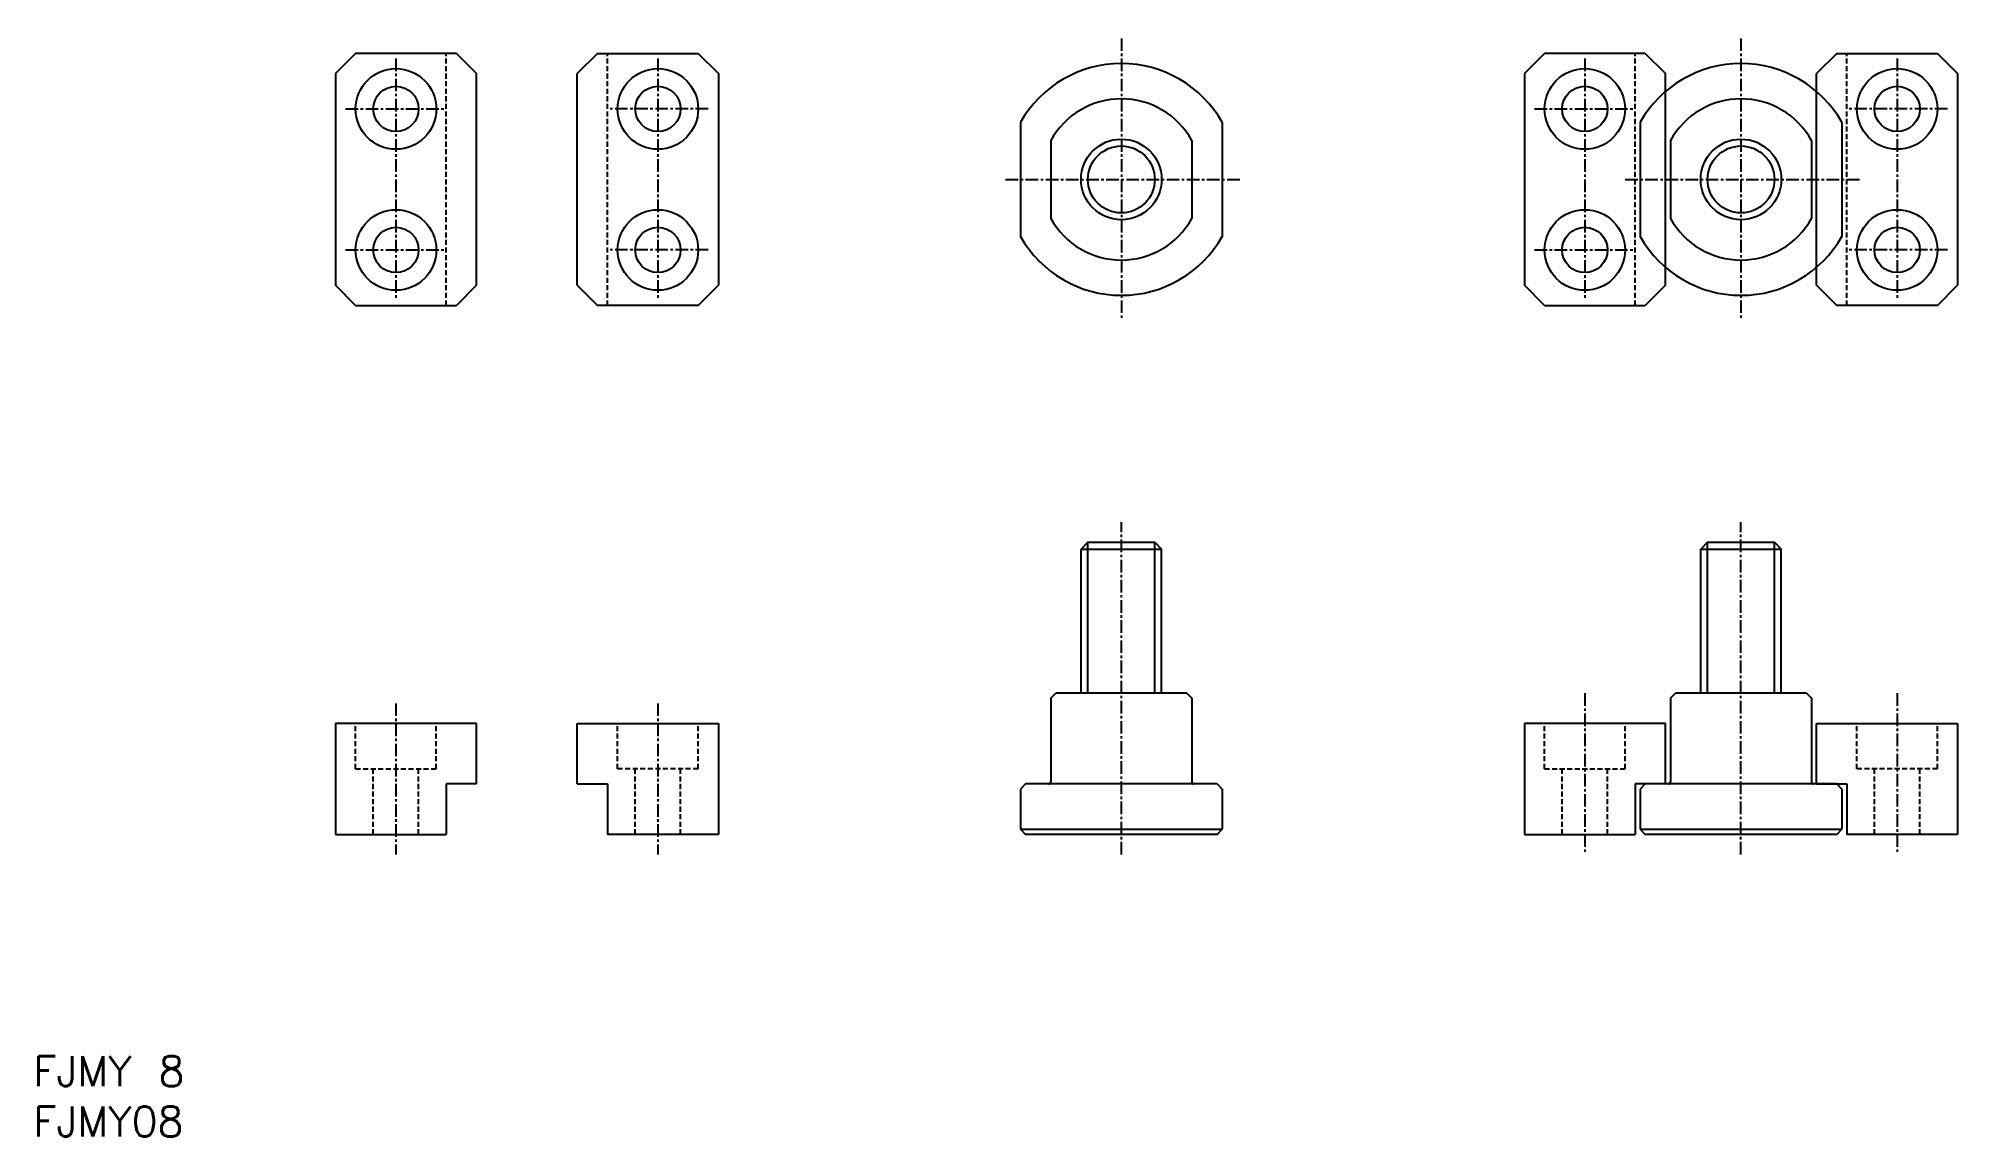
# Model space of a CAD drawing. Extents: x 1 to 191, y 0 to 109.
import ezdxf

# ---------------------------------------------------------------- set-up
doc = ezdxf.new("R2010")
doc.units = 0
doc.linetypes.add('CENTER', pattern=[2, 1.25, -0.25, 0.25, -0.25])
doc.linetypes.add('DASHED', pattern=[0.75, 0.5, -0.25])
doc.layers.get('0').update_dxf_attribs({"linetype": 'CONTINUOUS'})
doc.layers.add('CENTER', color=1, linetype='CENTER')
doc.styles.get("Standard").update_dxf_attribs({"font": 'txt.shx'})

# ---------------------------------------------------------------- blocks, each defined once
blk = doc.blocks.new('*U22')
at = {"color": 7, "linetype": 'CONTINUOUS'}
blk.add_text('FJMY08', height=3, dxfattribs=at).set_placement((0, 0))
blk = doc.blocks.new('*U23')
at = {"color": 7, "linetype": 'CONTINUOUS'}
blk.add_text('FJMY 8', height=3, dxfattribs=at).set_placement((0, 5))

msp = doc.modelspace()

# ---------------------------------------------------------------- linework, layer by layer
at = {"color": 7, "linetype": 'CONTINUOUS'}
for p, q in [((32, 107.5), (30, 105.5)), ((42, 107.5), (32, 107.5)), ((42, 107.5), (44, 105.5)), ((56, 107.5), (54, 105.5)), ((56, 107.5), (66, 107.5)), ((66, 107.5), (68, 105.5)), ((150, 107.5), (148, 105.5)), ((160, 107.5), (150, 107.5)), ((160, 107.5), (162, 105.5)), ((179, 107.5), (177, 105.5)), ((179, 107.5), (189, 107.5)), ((189, 107.5), (191, 105.5)), ((30, 105.5), (30, 84.5)), ((44, 84.5), (44, 105.5)), ((54, 84.5), (54, 105.5)), ((68, 105.5), (68, 84.5)), ((148, 105.5), (148, 84.5)), ((162, 84.5), (162, 105.5)), ((177, 84.5), (177, 105.5)), ((191, 105.5), (191, 84.5)), ((98, 100.68), (98, 89.32)), ((118, 100.68), (118, 89.32)), ((159.5, 100.68), (159.5, 89.32)), ((179.5, 100.68), (179.5, 89.32)), ((101, 98.87), (101, 91.13)), ((115, 98.87), (115, 91.13)), ((162.5, 98.87), (162.5, 91.13)), ((176.5, 98.87), (176.5, 91.13)), ((32, 82.5), (30, 84.5)), ((44, 84.5), (42, 82.5)), ((54, 84.5), (56, 82.5)), ((66, 82.5), (68, 84.5)), ((150, 82.5), (148, 84.5)), ((162, 84.5), (160, 82.5)), ((177, 84.5), (179, 82.5)), ((189, 82.5), (191, 84.5)), ((32, 82.5), (42, 82.5)), ((66, 82.5), (56, 82.5)), ((150, 82.5), (160, 82.5)), ((189, 82.5), (179, 82.5)), ((104.68, 59), (104, 58.32)), ((104, 44), (104, 58.32)), ((104, 58.32), (112, 58.32)), ((104.68, 59), (111.32, 59)), ((111.32, 59), (112, 58.32)), ((112, 44), (112, 58.32)), ((166.18, 59), (165.5, 58.32)), ((165.5, 44), (165.5, 58.32)), ((165.5, 58.32), (173.5, 58.32)), ((166.18, 59), (172.82, 59)), ((172.82, 59), (173.5, 58.32)), ((173.5, 44), (173.5, 58.32)), ((101, 43.5), (101.5, 44)), ((114.5, 44), (101.5, 44)), ((114.5, 44), (115, 43.5)), ((162.5, 43.5), (163, 44)), ((176, 44), (163, 44)), ((176, 44), (176.5, 43.5)), ((101, 43.5), (101, 35.2)), ((115, 43.5), (115, 35.2)), ((162.5, 43.5), (162.5, 35.2)), ((176.5, 43.5), (176.5, 35.2)), ((44, 41), (30, 41)), ((30, 41), (30, 30)), ((44, 35), (44, 41)), ((54, 35), (54, 41)), ((54, 41), (68, 41)), ((68, 41), (68, 30)), ((162, 41), (148, 41)), ((148, 41), (148, 30)), ((162, 35), (162, 41)), ((177, 35), (177, 41)), ((177, 41), (191, 41)), ((191, 41), (191, 30)), ((41, 35), (41, 30)), ((44, 35), (41, 35)), ((54, 35), (57, 35)), ((57, 35), (57, 30)), ((98.5, 35), (98, 34.5)), ((98, 34.5), (98, 30.5)), ((117.5, 35), (98.5, 35)), ((117.5, 35), (118, 34.5)), ((118, 34.5), (118, 30.5)), ((159, 35), (159, 30)), ((162, 35), (159, 35)), ((160, 35), (159.5, 34.5)), ((159.5, 34.5), (159.5, 30.5)), ((179, 35), (160, 35)), ((177, 35), (180, 35)), ((179, 35), (179.5, 34.5)), ((179.5, 34.5), (179.5, 30.5)), ((180, 35), (180, 30)), ((98, 30.5), (98.5, 30)), ((98, 30.5), (118, 30.5)), ((117.5, 30), (118, 30.5)), ((159.5, 30.5), (160, 30)), ((159.5, 30.5), (179.5, 30.5)), ((179, 30), (179.5, 30.5)), ((30, 30), (41, 30)), ((68, 30), (57, 30)), ((117.5, 30), (98.5, 30)), ((148, 30), (159, 30)), ((179, 30), (160, 30)), ((191, 30), (180, 30))]:
    msp.add_line(p, q, dxfattribs=at)
at = {"color": 3, "linetype": 'DASHED'}
for p, q in [((41, 82.5), (41, 107.5)), ((57, 82.5), (57, 107.5)), ((159, 82.5), (159, 107.5)), ((180, 82.5), (180, 107.5)), ((32, 36.5), (32, 41)), ((40, 36.5), (40, 41)), ((58, 36.5), (58, 41)), ((66, 36.5), (66, 41)), ((150, 36.5), (150, 41)), ((158, 36.5), (158, 41)), ((181, 36.5), (181, 41)), ((189, 36.5), (189, 41)), ((32, 36.5), (40, 36.5)), ((33.75, 30), (33.75, 36.5)), ((38.25, 30), (38.25, 36.5)), ((66, 36.5), (58, 36.5)), ((59.75, 30), (59.75, 36.5)), ((64.25, 30), (64.25, 36.5)), ((150, 36.5), (158, 36.5)), ((151.75, 30), (151.75, 36.5)), ((156.25, 30), (156.25, 36.5)), ((189, 36.5), (181, 36.5)), ((182.75, 30), (182.75, 36.5)), ((187.25, 30), (187.25, 36.5))]:
    msp.add_line(p, q, dxfattribs=at)
at = {"color": 3, "linetype": 'CONTINUOUS'}
for p, q in [((104.68, 44), (104.68, 59)), ((111.32, 44), (111.32, 59)), ((166.18, 44), (166.18, 59)), ((172.82, 44), (172.82, 59))]:
    msp.add_line(p, q, dxfattribs=at)
at = {"color": 7, "linetype": 'CONTINUOUS'}
for centre, radius in [((36, 102), 4), ((62, 102), 4), ((154, 102), 4), ((185, 102), 4), ((36, 102), 2.25), ((62, 102), 2.25), ((154, 102), 2.25), ((185, 102), 2.25), ((108, 95), 3.32), ((169.5, 95), 3.32), ((36, 88), 4), ((62, 88), 4), ((154, 88), 4), ((185, 88), 4), ((36, 88), 2.25), ((62, 88), 2.25), ((154, 88), 2.25), ((185, 88), 2.25)]:
    msp.add_circle(centre, radius, dxfattribs=at)
at = {"color": 3, "linetype": 'CONTINUOUS'}
for centre in [(108, 95), (169.5, 95)]:
    msp.add_circle(centre, 4, dxfattribs=at)
at = {"color": 7, "linetype": 'CONTINUOUS'}
for centre, radius, start, end in [((108, 95), 11.5, 29.5918, 150.4082), ((169.5, 95), 11.5, 29.5918, 150.4082), ((108, 95), 8, 28.955, 151.045), ((169.5, 95), 8, 28.955, 151.045), ((108, 95), 8, 208.955, 331.045), ((169.5, 95), 8, 208.955, 331.045), ((108, 95), 11.5, 209.5918, 330.4082), ((169.5, 95), 11.5, 209.5918, 330.4082), ((100.8, 35.2), 0.2, 270, 0), ((115.2, 35.2), 0.2, 180, 270), ((162.3, 35.2), 0.2, 270, 0), ((176.7, 35.2), 0.2, 180, 270)]:
    msp.add_arc(centre, radius, start, end, dxfattribs=at)
at = {"layer": 'CENTER', "color": 1, "linetype": 'CENTER'}
for p, q in [((108, 109), (108, 81)), ((169.5, 109), (169.5, 81)), ((36, 107), (36, 83)), ((62, 107), (62, 83)), ((154, 107), (154, 83)), ((185, 107), (185, 83)), ((31, 102), (41, 102)), ((67, 102), (57, 102)), ((149, 102), (159, 102)), ((190, 102), (180, 102)), ((96.5, 95), (120, 95)), ((158, 95), (181.5, 95)), ((31, 88), (41, 88)), ((67, 88), (57, 88)), ((149, 88), (159, 88)), ((190, 88), (180, 88)), ((108, 28), (108, 61)), ((169.5, 28), (169.5, 61)), ((154, 44), (154, 28)), ((185, 44), (185, 28)), ((36, 43), (36, 28)), ((62, 43), (62, 28))]:
    msp.add_line(p, q, dxfattribs=at)

# ---------------------------------------------------------------- block references
at = {"color": 7, "linetype": 'CONTINUOUS'}
for name in ['*U23', '*U22']:
    msp.add_blockref(name, (0, 0), dxfattribs=at)

doc.saveas('drawing.dxf')
